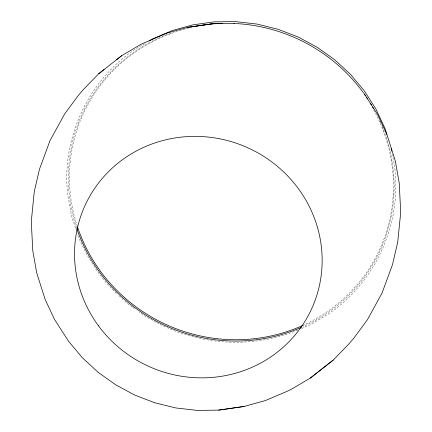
<?xml version="1.0" encoding="UTF-8"?>
<svg xmlns="http://www.w3.org/2000/svg" width="432" height="432" viewBox="0 0 432 432"><rect width="100%" height="100%" fill="white"/><g stroke="black" fill="none" stroke-linecap="round" stroke-linejoin="round"><path stroke-width="0.32" stroke-dasharray="2.16 1.62" d="M144.715 43.583C91.903 72.635 60.842 134.795 67.732 194.486L71.42 215.357L76.226 230.504M297.794 330.086C252.785 348.856 199.33 345.573 156.524 322.439M301.455 328.531L309.998 324.907L328.266 314.118C379.107 279.947 406.01 214.207 392.375 154.321M155.947 322.126L145.552 316.537L139.158 311.974M132.23 307.028L127.964 303.982L123.514 299.867M132.759 307.406L134.357 308.551M116.591 293.463C99.517 277.393 86.843 257.099 77.83 235.553L77.225 233.658M119.065 295.747L123.023 299.408M382.018 126.074A163.847 157.891 23.7 0 1 303.237 326.549M76.54 227.821A163.847 157.891 23.7 0 1 172.67 32.432M379.922 121.241A163.847 157.891 23.7 0 1 380.727 123.05M373.718 109.993A162.961 157.037 23.7 0 1 304.069 324.864M77.274 226.265A162.961 157.037 23.7 0 1 192.127 27.47"/><path stroke-width="0.65" d="M234.862 23.387L213.408 23.663L192.256 26.671L187.866 27.329L166.585 33.232L141.07 44.269L121.694 55.706L98.707 73.759L82.852 90.099L78.241 95.542L64.606 114.037L49.993 140.665L39.49 169.182L34.295 191.554L31.293 221.351L32.762 250.636L36.677 272.77L45.128 299.398L54.486 319.372L68.558 341.231L82.307 357.674L98.091 372.281L115.641 384.809L134.654 395.037L154.807 402.791L175.754 407.943L197.138 410.4L218.592 410.125L244.134 406.453L265.415 400.55L285.649 391.964L290.93 389.518L310.306 378.081L333.293 360.023L349.148 343.683L353.759 338.245L367.394 319.75L382.007 293.123L392.51 264.6L397.705 242.233L400.707 212.431L399.238 183.146L395.323 161.017L384.934 128.272L375.894 108.988L364.387 90.947L350.6 74.466L334.778 59.816L317.169 47.25L298.118 37.001L277.927 29.23L256.916 24.062L235.478 21.6L213.97 21.875L192.758 24.894L172.206 30.596L152.669 38.885L149.261 40.9M310.306 378.081L333.293 360.023M98.707 73.759L104.08 69.552M116.667 59.632L121.694 55.706M213.408 23.663L187.866 27.329M218.592 410.125L244.134 406.453M363.442 92.556L377.514 114.415L386.872 134.384M391.343 148.478L391.802 151.076M301.433 327.353A163.847 157.891 23.7 0 1 76.75 228.447M194.308 26.519A163.847 157.891 23.7 0 1 196.252 26.141M197.559 25.904A163.847 157.891 23.7 0 1 199.514 25.564M200.826 25.353A163.847 157.891 23.7 0 1 202.138 25.148M203.45 24.959A163.847 157.891 23.7 0 1 205.427 24.689M206.744 24.521A163.847 157.891 23.7 0 1 211.367 24.025M212.69 23.911A163.847 157.891 23.7 0 1 222.642 23.36M233.971 23.463A163.847 157.891 23.7 0 1 235.3 23.528M235.964 23.56A163.847 157.891 23.7 0 1 362.907 92.173M364.457 94.322A163.847 157.891 23.7 0 1 365.218 95.407M366.719 97.6A163.847 157.891 23.7 0 1 367.454 98.701M370.656 103.739A163.847 157.891 23.7 0 1 371.342 104.873M372.681 107.158A163.847 157.891 23.7 0 1 373.334 108.302M303.458 325.145A162.961 157.037 23.7 0 1 77.49 226.908M98.269 325.523A124.535 120.004 23.7 0 0 311.515 309.08A124.535 120.004 23.7 0 0 185.247 136.744A124.535 120.004 23.7 0 0 98.269 325.523"/></g></svg>
